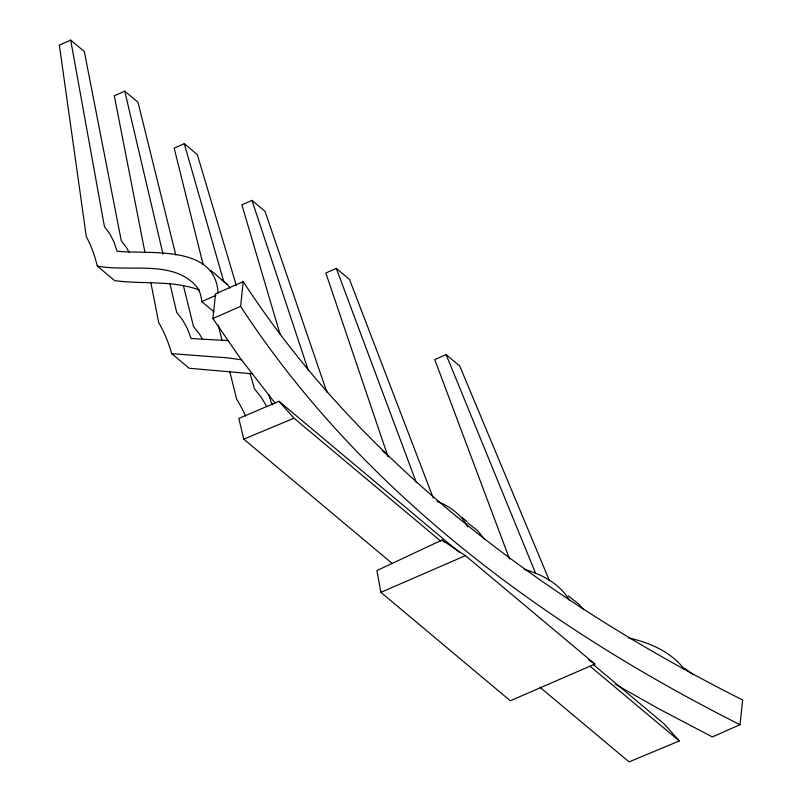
<?xml version="1.0" encoding="UTF-8"?>
<svg xmlns="http://www.w3.org/2000/svg" width="802" height="802" viewBox="0 0 802 802"><rect width="100%" height="100%" fill="white"/><g stroke="black" fill="none" stroke-linecap="round" stroke-linejoin="round"><path stroke-width="1.2" d="M275.136 403.195L240.49 358.524L212.901 318.554L215.537 293.863L243.227 281.642C363.948 466.754 547.455 601.67 742.652 700.016L740.015 724.707L712.326 736.918L658.382 708.587L615.234 684.166M740.015 724.707C544.819 626.362 361.311 491.446 240.59 306.334L243.227 281.642M441.932 540.067L376.91 570.563L380.88 592.347L510.323 700.778L594.894 664.066L465.451 555.636L441.932 540.067L444.809 542.473M129.002 252.249L126.826 248.079L121.282 240.77L84.31 51.508L70.686 40.1L59.348 45.102L86.305 236.66A457.351 213.432 -43.2 0 1 97.273 266.053L114.676 280.63C142.806 284.409 172.41 280.048 199.467 290.033M175.808 254.996L137.994 102.255L124.771 91.177L114.295 95.799L145.002 252.66M236.299 285.402L197.322 154.616L184.27 143.678L174.174 148.129L203.137 264.52M326.865 392.158L265.021 211.327L251.968 200.39L241.873 204.841L280.109 334.394M97.273 266.053C129.463 272.49 175.026 258.555 197.994 288.439A114.345 53.363 -43.2 0 1 201.753 301.602L215.969 295.337M212.901 318.554L240.59 306.334M433.24 497.972L349.542 279.467L336.319 268.389L325.843 273.011L388.058 456.869M549.44 580.688L459.726 365.993L446.102 354.584L434.764 359.587L509.561 559.044M380.88 592.347L465.451 555.636M459.195 552.227L279.026 401.291L238.816 418.433L243.798 439.155L392.348 563.595M243.798 439.155L294.003 418.213L440.639 541.049M593.37 664.627L664.297 724.036L679.274 740.958L629.069 761.9L539.936 687.234M228.38 340.619L191.117 338.544L187.498 328.81L182.666 320.088L176.691 312.419L169.844 283.246M150.997 283.296L158.676 322.514A452.228 229.572 -45.6 0 1 171.748 353.672L227.778 357.882L241.793 359.847M252.67 373.852L189.162 368.248L171.748 353.672M628.868 637.991C649.78 642.653 670.943 651.815 684.337 669.219M524.267 569.38C542.032 574.342 559.776 583.836 569.4 600.157M437.08 501.38C449.732 506.202 461.401 514.774 467.877 526.884M467.666 522.904L477.591 530.613L484.508 539.355M568.307 595.946L578.894 604.177L583.545 609.54M684.808 668.327L693.319 674.793M588.758 660.006L594.894 664.066M210.946 270.555L227.307 284.419L230.184 288.129M461.812 517.22L467.025 521.581M201.753 301.602L213.913 311.788M590.142 666.292L679.274 740.958M221.613 279.627L227.307 284.419M382.253 450.694L388.86 456.278M279.026 401.291L294.003 418.213M272.84 404.84L271.337 402.985L268.83 394.584M266.615 406.373L261.121 397.09L254.505 388.89L250.034 373.261M202.425 339.236L199.648 334.314L193.523 326.514L183.317 285.301M446.102 354.584L535.666 573.44M336.319 268.389L416.358 482.624M251.968 200.39L308.339 370.434M184.27 143.678L223.868 281.913M218.224 325.141L222.144 340.9M229.683 371.206L236.62 399.085A449.28 247.216 -48.3 0 1 245.623 416.037M124.771 91.177L162.996 254.074M70.686 40.1L104.45 226.675L109.844 233.853L114.044 242.054L117.012 251.237C150.044 254.535 215.688 244.239 218.064 293.241"/></g></svg>
